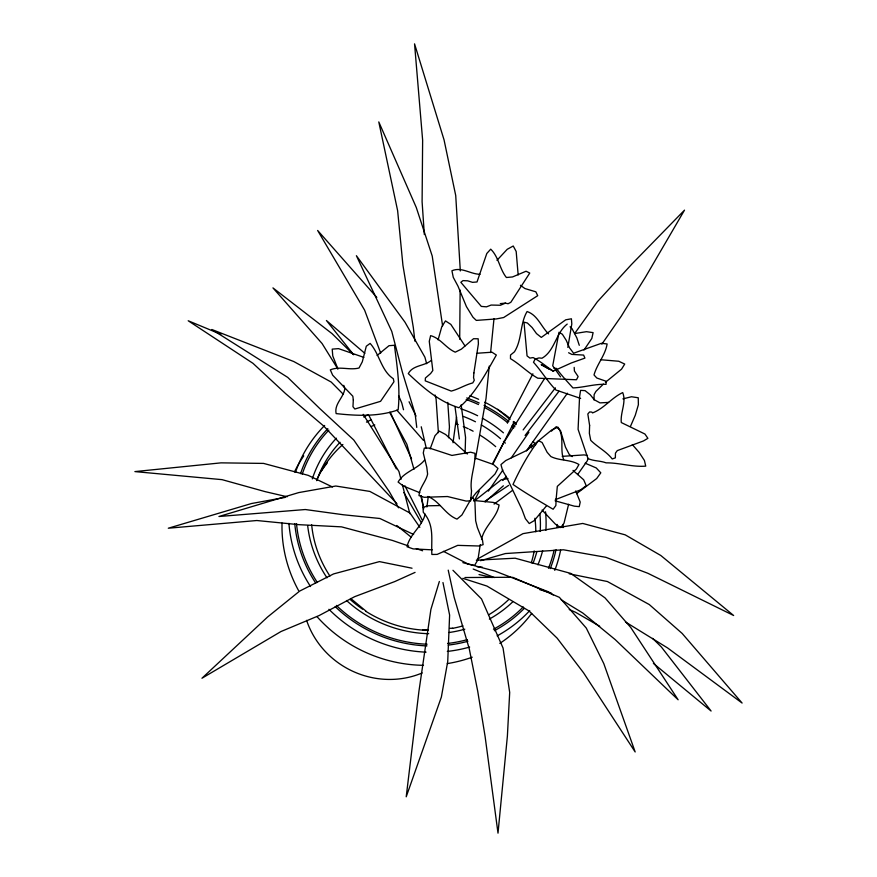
<?xml version="1.0" encoding="UTF-8"?>
<svg xmlns="http://www.w3.org/2000/svg" width="877" height="877" viewBox="0 0 877 877"><rect width="100%" height="100%" fill="white"/><g stroke="black" fill="none" stroke-linecap="round" stroke-linejoin="round"><path stroke-width="1.32" d="M459.691 339.267L460.14 290.079M465.106 453.541L465.555 437.382L461.138 404.867M567.836 347.413L571.804 323.953L571.409 318.789L565.698 319.82L541.306 337.404L536.516 333.611L532.131 327.538L527.362 322.988L523.997 322.166L527.055 355.909L529.883 358.079L533.117 357.586C540.55 361.357 546.503 366.75 553.201 371.124L571.365 362.946L584.915 358.112L583.622 355.075L571.837 354.396L568.592 352.74M593.981 399.901L594.146 394.54L595.9 391.427L603.376 384.115M448.564 437.733L449.441 426.967L447.774 402.379M489.256 366.082L486.022 398.509L475.455 458.89M490.605 352.565L493.981 318.789M428.272 496.568L426.902 506.972M453.014 442.732L456.544 416.992M480.267 544.573L477.91 559.8L474.61 565.358L468.165 564.086L443.433 551.337M588.018 458.156L587.393 460.655L577.647 474.534M438.083 339.87L441.8 326.65L445.494 320.916L450.822 324.38L464.985 345.933M425.159 514.185C422.166 526.628 409.526 534.356 407.06 546.755L413.144 548.892L432.229 549.846M439.355 581.473L430.903 609.405L418.899 691.514L406.215 796.798L441.372 697.04L447.73 661.499L449.616 615.073L442.962 582.547M481.539 539.465C484.115 526.364 496.831 518.022 499.101 505.042L493.389 502.422L474.117 500.515M430.168 448.871L434.981 435.726L439.3 431.111L445.626 434.51L467.364 454.001M568.625 504.253L564.021 523.141L560.743 527.603L555.437 524.183L542.085 510.063M630.442 426.452L635.288 415.249L638.379 404.746L638.248 397.763L631.473 396.755L622.889 398.882M474.413 500.734L479.28 491.065M492.688 464.503L513.385 423.448M507.355 422.999L532.876 373.821M492.644 463.582L503.409 443.126L544.409 378.798M583.983 350.055L591.832 338.445L593.104 332.635L586.461 331.681L575.586 333.413M488.368 491.12L502.905 470.017M511.324 457.794L528.919 432.24M601.808 344.222L621.245 316.224L645.428 277.176L684.509 210.14L631.583 264.383L597.39 301.732L574.578 333.633M526.452 450.844L567.386 393.225M523.13 429.938L555.393 387.875M525.082 435.452L559 391.23M502.817 480.508L506.27 476.343M496.974 260.305L507.246 249.276L513.231 246.009L516.18 251.48L518.164 274.961M546.448 505.897L534.159 520.675L529.259 523.536L525.4 518.68L522.001 509.526L506.818 477.702L502.631 470.686L500.942 464.613L505.733 460.557L526.606 450.526L551.896 429.84L557.915 427.154C564.854 436.593 559.603 449.156 563.681 459.658M551.414 431.133L556.292 426.682L560.48 430.596L565.457 447.084L569.294 454.527L572.242 456.61M424.611 460.052C417.288 469.261 403.837 471.716 398.103 482.054L403.398 486.055L419.798 492.699M567.211 324.084C555.799 332.843 554.911 350.866 541.997 358.222L538.927 357.948L535.156 359.066L533.49 362.256C541.493 371.146 547.588 381.484 555.93 390.035L580.629 398.399M485.124 501.907L503.365 485.803M377.088 355.481L389.037 345.681L394.42 345.275C397.16 366.487 400.427 388.522 398.136 409.866C378.338 416.849 356.61 415.851 336.132 413.593C334.049 404.023 343.532 397.752 344.804 388.862L343.806 385.354M576.529 493.685L596.689 478.535L600.789 472.824L596.239 467.934L585.145 463.177M605.426 382.317L621.574 369.129L624.709 364.065L618.8 361.258L600.646 359.723M474.062 501.227L501.271 479.774L507.98 478.59M494.069 504.089L512.42 490.44M505.437 303.135L500.405 305.262L491.142 305.053L486.516 306.829L481.309 306.413L460.842 282.306L462.968 280.618L467.682 280.826L472.528 282.339L477.011 281.977L486.812 253.475L490.714 249.167C498.761 256.928 499.539 268.943 506.391 277.505L512.541 276.946L526.068 271.234L529.752 273.054L510.831 302.302L508.057 303.749L505.437 303.135L500.285 303.617M484.926 501.271L508.594 485.409M431.473 360.239C424.6 366.323 413.001 364.777 408.298 373.624C422.977 387.557 439.136 401.71 458.923 407.739C475.367 393.543 485.748 373.679 496.338 355.042L491.986 352.214L477.209 353.245M477.285 559.164L522.999 533.644L582.745 523.448L625.213 534.849L660.83 555.514L733.643 615.511L647.862 573.284L605.832 557.301L563.451 549.791L505.415 553.551L480.519 560.688M555.36 499.638L580.607 489.881L586.231 485.705L583.676 479.785L572.999 470.401M415.073 572.385L394.76 581.572L354.648 596.678L319.14 615.544L280.969 631.539L201.962 678.239L267.518 617.057L299.66 591.087L333.611 573.909L379.456 561.609L412.037 568.219M285.135 497.402L251.491 503.53L168.296 528.217L256.818 520.521L299.057 524.676L341.504 526.858L392.315 540.407L408.726 546.031M440.101 505.558L427.79 505.81L422.966 507.432L423.284 512.267C434.729 525.18 431.045 539.212 431.857 554.472L437.141 554.407L457.728 545.362L478.623 545.987L483.128 544.65L482.558 540.561L477.362 527.537L475.641 520.73L474.939 502.28L473.218 497.928L470.861 497.917M422.857 629.894L428.272 629.587M449.934 628.327L452.642 628.173M608.627 402.4L599.989 402.883L594.266 399.726L590.21 394.727L585.091 390.638L580.585 390.364L579.565 396.886L578.086 429.324L587.952 458.55C593.696 461.203 600.153 460.611 606.106 462.848C619.436 462.705 632.558 467.233 645.735 466.136L644.42 460.469L639.147 452.4L632.339 444.595M476.332 560.195L515.15 558.2L570.763 573.405L604.998 597.862L630.771 627.526L678.129 699.78L615.117 639.53L582.81 613.034L561.203 599.813M554.012 368.329L556.215 368.296C561.423 375.29 567.233 381.539 572.955 387.93C584.093 387.437 594.814 383.83 606.062 384.345L606.117 381.254L596.82 378.009L594.003 374.95C597.018 364.043 605.305 355.24 607.125 343.959L601.436 343.291L573.613 353.223L569.557 347.895L566.257 340.353L562.365 334.258L558.989 332.273L552.718 365.797L560.502 376.858M464.898 577.526L511.192 577.263M562.212 456.358L584.027 454.911L587.491 455.47M480.048 274.271C470.521 274.282 461.532 266.509 451.929 270.763L453.266 277.34L458.024 286.231L466.432 306.621L472.944 317.189L476.299 320.401L496.316 318.932L503.661 317.529L537.711 295.681L535.858 291.822L524.895 288.533L520.434 285.277M476.989 566.695L482.394 567.222M569.184 573.799L607.399 581.528L649.276 604.549L682.174 633.457L742.106 703.047L667.66 647.993L625.465 621.968M363.9 357.388L338.533 348.629L332.208 349.123L332.767 355.93L337.798 368.68M479.028 574.556L492.271 577.548M287.152 496.766L265.062 491.613L222.067 479.653L134.894 471.596L220.993 462.859L263.571 463.407L308.244 475.367L332.504 486.987M555.097 500.811L574.336 506.161L579.237 506.643L580.212 502.082L575.74 490.934M462.859 562.65L495.045 571.102L547.555 591.46L553.244 594.935M539.541 589.552L551.194 593.038M476.31 458.485L493.4 464.481L497.983 468.439L495.001 474.04L476.003 492.984L470.489 499.989L461.916 514.985L457.016 519.118C445.154 514.547 439.673 501.129 427.833 496.459M462.837 578.338L486.932 586.055L528.984 610.929L557.158 638.182L583.556 672.802L635.167 751.962L603.793 663.593L586.285 628.064L559.383 597.336L512.552 577.252M416.301 548.618L422.615 550.778M473.185 569.03L494.321 577.548M220.894 334.323L188.204 320.763L252.982 363.33L285.683 393.685L323.832 426.134L396.93 503.705M569.228 609.526L575.476 612.245L599.693 626.266M413.637 534.488L379.884 518.493L343.554 514.777L305.317 509.526L218.943 516.498L298.761 492.578L335.792 486.022L369.831 491.416L410.008 513.056L419.853 527.329M553.201 371.124L541.186 364.613L548.936 369.042M396.799 525.487L411.379 537.327M653.398 663.396L711.094 711.028L661.335 646.952L652.641 638.379M497.676 409.263L510.008 419.458M513.1 422.001L516.18 424.556M350.712 598.487L365.917 611.061M364.854 353.343L326.419 320.5L353.672 354.768M570.083 326.814L572.001 328.634L576.858 337.93L579.28 345.308M548.574 333.885C541.153 326.759 537.667 315.106 527.088 311.532C519.82 323.701 522.221 339.618 514.448 351.809L510.535 355.021L510.469 358.66C520.171 364.415 527.932 372.714 537.765 378.195L576.474 379.763L578.14 376.573L574.424 371.026L574.183 367.375M352.927 354.122L332.043 333.633L272.944 287.897L322.067 343.51L337.875 369.02M452.96 570.291L481.517 598.947L503.069 648.081L509.69 692.424L507.388 736.077L498.004 833.15L485.113 736.537L477.724 691.219L469.294 648.925L454.122 597.193L448.224 570.149M343.422 394.387L331.166 382.032L293.806 361.554L211.861 329.5L287.755 377.406L319.886 408.671L353.771 440.002L389.245 491.569L398.531 507.794M376.803 297.413L317.638 230.465L364.624 310.184L380.684 353.08M396.821 410.129L423.536 440.462M363.199 414.328L398.947 471.486L400.986 479.401M403.837 492.545L421.409 522.856M389.596 412.3L406.884 444.299L413.977 469.316M368.91 415.424L396.316 468.888M404.878 485.726L422.385 520.379M409.066 401.765L416.027 416.06M390.309 412.333L411.565 458.868M398.629 395.637L401.819 403.135L403.53 409.756M426.65 363.725L424.906 357.213L405.01 322.221L356.391 255.7L391.767 331.396L402.379 372.177L415.15 414.021L416.761 427.406M435.036 395.012L436.088 398.925L438.39 432.635M402.357 484.674L409.855 513.692M421.245 426.781L426.244 448.048M420.785 495.571L423.69 508.824M421.223 495.669L423.58 507.575M454.966 406.446L459.373 438.96M414.898 341.186L413.33 327.581L402.938 265.303L397.632 210.699L378.787 121.914L416.268 207.454L432.218 256.018L442.6 325.86M424.325 234.532L422.1 201.776L422.637 140.188L414.547 43.85L444.058 139.903L455.722 195.505L460.315 270.949M316.575 480.475A115.238 109.022 26.7 0 1 342.874 444.496M371.114 426.518A115.238 109.022 26.7 0 1 374.808 424.983M455.58 423.602A115.238 109.022 26.7 0 1 458.178 424.523M463.286 426.54A115.238 109.022 26.7 0 1 468.263 428.765M469.491 429.346A115.238 109.022 26.7 0 1 473.131 431.21M480.289 435.321A115.238 109.022 26.7 0 1 495.702 446.656M534.893 518.241A115.238 109.022 26.7 0 1 535.825 531.824M534.181 550.899A115.238 109.022 26.7 0 1 531.309 562.826M531.681 613.44A138.73 131.243 26.7 0 1 499.824 643.378M472.199 657.202A138.73 131.243 26.7 0 1 447.314 663.593M423.481 665.314A138.73 131.243 26.7 0 1 316.926 616.564M298.564 590.561A138.73 131.243 26.7 0 1 282.032 523.065M294.464 471.892A138.73 131.243 26.7 0 1 303.716 455.93M512.793 601.797A120.873 114.35 26.7 0 1 489.366 619.074M464.799 629.193A120.873 114.35 26.7 0 1 449.068 632.514M428.721 633.698A120.873 114.35 26.7 0 1 346.525 600.504M326.989 577.822A120.873 114.35 26.7 0 1 307.663 525.575M312.3 478.908A120.873 114.35 26.7 0 1 336.406 438.182M363.681 416.992A120.873 114.35 26.7 0 1 368.362 414.547M460.568 408.704A120.873 114.35 26.7 0 1 477.625 415.731M482.317 418.197A120.873 114.35 26.7 0 1 503.431 432.832M545.527 511.817A120.873 114.35 26.7 0 1 545.878 530.377M542.644 550.668A120.873 114.35 26.7 0 1 537.941 564.821M321.574 470.686A115.852 109.603 26.7 0 1 327.274 463.001M508.66 599.583A115.852 109.603 26.7 0 1 488.588 614.865M462.935 625.882A115.852 109.603 26.7 0 1 452.477 628.37M428.14 630.333A115.852 109.603 26.7 0 1 365.841 611.313M362.563 609.153A115.852 109.603 26.7 0 1 350.098 599.397M329.916 576.036A115.852 109.603 26.7 0 1 311.664 524.742M316.772 480.629A115.852 109.603 26.7 0 1 340.035 442.304M366.476 422.133A115.852 109.603 26.7 0 1 371.179 419.732M463.374 416.432A115.852 109.603 26.7 0 1 475.466 421.771M481.276 424.928A115.852 109.603 26.7 0 1 500.515 438.675M503.442 441.328A115.852 109.603 26.7 0 1 505.349 443.137M539.936 514.207A115.852 109.603 26.7 0 1 540.177 531.484M536.812 551.83A115.852 109.603 26.7 0 1 532.942 563.451M422.177 672.955A84.444 79.884 26.7 0 1 306.599 620.335M529.73 610.6A138.73 131.243 26.7 0 1 497.16 635.869M469.666 647.062A138.73 131.243 26.7 0 1 447.336 651.414M426.069 652.148A138.73 131.243 26.7 0 1 328.941 609.296M310.546 586.549A138.73 131.243 26.7 0 1 288.928 523.35M295.461 472.308A138.73 131.243 26.7 0 1 324.643 425.466M469.919 395.757A138.73 131.243 26.7 0 1 478.645 399.32M484.751 402.214A138.73 131.243 26.7 0 1 509.625 418.044M513.801 421.464A138.73 131.243 26.7 0 1 515.84 423.229M533.26 441.57A138.73 131.243 26.7 0 1 535.704 444.749M563.045 524.972A138.73 131.243 26.7 0 1 563.034 527.625M560.622 550.098A138.73 131.243 26.7 0 1 554.779 570.368M524.271 608.386A133.71 126.496 26.7 0 1 494.343 630.727M467.934 641.251A133.71 126.496 26.7 0 1 448.213 645.099M426.935 645.911A133.71 126.496 26.7 0 1 335.178 606.588M315.665 583.019A133.71 126.496 26.7 0 1 294.76 523.624M300.526 473.679A133.71 126.496 26.7 0 1 327.845 428.645M466.707 397.95A133.71 126.496 26.7 0 1 479.193 403.014M484.06 405.382A133.71 126.496 26.7 0 1 508.803 421.464M512.924 424.939A133.71 126.496 26.7 0 1 514.931 426.737M531.188 444.354A133.71 126.496 26.7 0 1 532.81 446.492M556.029 549.66A133.71 126.496 26.7 0 1 550.241 568.614M523.251 606.917A131.934 124.819 26.7 0 1 493.444 629.237M467.386 639.618A131.934 124.819 26.7 0 1 447.555 643.455M427.077 644.222A131.934 124.819 26.7 0 1 336.384 605.415M317.353 582.503A131.934 124.819 26.7 0 1 296.503 523.558M302.225 474.161A131.934 124.819 26.7 0 1 328.842 430.147M466.18 399.539A131.934 124.819 26.7 0 1 478.491 404.538M484.488 407.487A131.934 124.819 26.7 0 1 507.717 422.736M511.784 426.167A131.934 124.819 26.7 0 1 513.769 427.943M530.125 445.746A131.934 124.819 26.7 0 1 531.78 447.939M557.048 524.424A131.934 124.819 26.7 0 1 557.005 527.044M554.121 550.153A131.934 124.819 26.7 0 1 548.465 568.296M471.53 490.934L470.697 500.833L466.158 501.074L447.489 496.525L424.183 497.292L419.009 495.615C419.447 487.601 425.992 481.758 427.614 474.062L426.792 467.255L423.273 452.981L424.304 448.114L429.445 448.081L451.918 455.437L470.576 452.203L474.917 453.321C475.696 465.819 469.425 478.184 471.53 490.934M473.887 372.944L473.558 377.68L474.282 380.278L472.78 382.909C465.205 384.882 458.748 389.169 451.227 391.087L425.257 380.859L425.389 378.031L430.607 373.547L432.821 370.532L429.27 341.296L430.629 335.639C440.616 338.292 445.965 348.235 455.251 352.17L461.401 349.123L473.525 338.73L478.173 338.774L478.393 343.872L473.887 372.944M589.618 425.411L589.366 433.348L590.736 440.342C597.456 447.127 606.281 451.304 612.234 458.956L615.358 457.838L615.446 453.124L617.276 450.614L643.433 440.967L647.884 438.336L644.935 434.038L621.289 422.539C620.182 412.475 626.584 402.335 622.714 392.578C611.609 397.73 604.034 408.583 592.534 412.914L591.876 412.102L589.607 411.938L587.82 413.977L589.618 425.411M556.182 498.75L555.854 505.536L553.124 509.252C539.717 501.293 525.718 493.334 513.012 484.444C520.006 469.195 528.371 453.858 538.511 440.627L542.129 442.534L547.127 452.269L550.866 456.544C559.723 460.995 570.401 459.329 578.952 464.514L576.386 469.031L557.323 486.362L556.182 498.75M353.321 399.956L352.96 406.687L354.834 409.011L380.563 401.326L393.959 381.725L393.313 378.721C381.166 370.719 379.5 353.804 370.138 343.411L366.301 346.218L362.289 361.839L359.033 368C349.561 370.511 339.552 365.895 330.311 369.864L332.668 375.17L352.828 396.218L353.321 399.956"/></g></svg>
